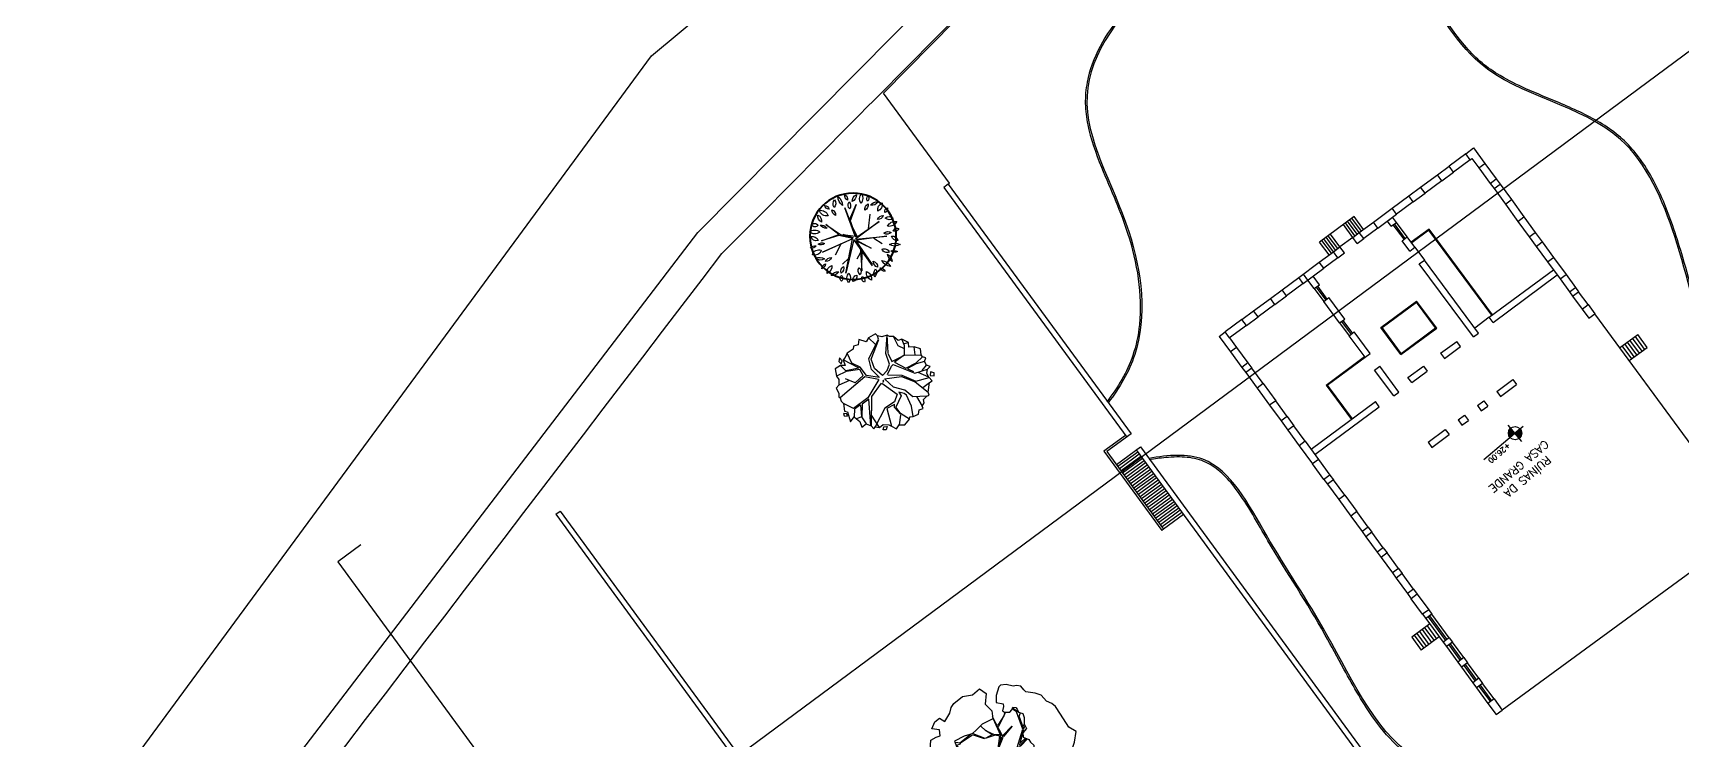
# Model space of a CAD drawing. Header units: millimetres. Extents: x 55520 to 96084, y -58491 to -49645.
# Drawn here: x 59477.7 to 59632.2, y -58201.9 to -58135.6 of the extents above; entities that cross this region are included whole.
import ezdxf
from ezdxf.enums import TextEntityAlignment as Align

# ---------------------------------------------------------------- set-up
doc = ezdxf.new("R2010")
doc.units = ezdxf.units.MM
for name, color, linetype in [('Alvenaria Corte', 30, 'Continuous'), ('Alvenaria Vista', 40, 'Continuous'), ('ARQ-COTAS', 1, 'Continuous'), ('ARQ-SÍMBOLOS', 2, 'Continuous'), ('ARQ-TEXTO2', 2, 'Continuous'), ('ARQ-TEXTO3', 3, 'Continuous'), ('Cinza', 9, 'Continuous'), ('Edificações', 6, 'Continuous'), ('Limite Terreno', 20, 'Continuous'), ('Limites', 250, 'Continuous'), ('Linha Fina', 100, 'Continuous'), ('Árvores Existentes', 114, 'Continuous')]:
    doc.layers.add(name, color=color, linetype=linetype)
doc.layers.add('Intervenções', color=1, linetype='Continuous', true_color=0xff0000)
doc.styles.add('ATTR', font='romans.shx', dxfattribs={"width": 0.8, "height": 0.470416})
doc.styles.add('ROMANS', font='romans.shx')

# ---------------------------------------------------------------- blocks, each defined once
blk = doc.blocks.new('ARBOL')
at = {"color": 0, "linetype": 'ByBlock'}
for p, q in [((-1.375, 4.169), (-1.336, 4.042)), ((-1.336, 4.131), (-1.358, 4.18)), ((-1.336, 4.042), (-1.347, 3.661)), ((-1.302, 3.638), (-1.336, 4.131)), ((-1.034, 4.388), (-1.216, 4.399)), ((-0.978, 4.411), (-1.203, 4.42)), ((-0.543, 3.996), (-1.034, 4.388)), ((-0.889, 4.31), (-0.907, 4.428)), ((-0.509, 4.007), (-0.889, 4.31)), ((-0.587, 4.074), (-0.58, 4.163)), ((-0.33, 3.169), (-0.543, 3.996)), ((-0.52, 4.03), (-0.529, 4.132)), ((-0.353, 3.494), (-0.509, 4.007)), ((-1.203, 3.549), (-1.65, 3.817)), ((-1.079, 3.416), (-1.604, 3.774)), ((-1.113, 3.416), (-1.269, 3.327)), ((-0.978, 3.405), (-1.203, 3.549)), ((-1.022, 3.292), (-1.079, 3.416)), ((-1.013, 3.448), (-0.912, 3.884)), ((-0.912, 3.047), (-0.978, 3.405)), ((-0.967, 3.437), (-0.9, 3.895)), ((-0.364, 3.572), (-0.3, 3.784)), ((-0.298, 3.448), (-0.353, 3.494)), ((-0.286, 3.136), (-0.341, 3.437)), ((-0.33, 3.505), (-0.263, 3.774)), ((-0.298, 3.471), (-0.236, 3.794)), ((-0.263, 3.136), (-0.298, 3.448)), ((-1.961, 2.935), (-2.139, 2.455)), ((-1.905, 2.924), (-2.117, 2.466)), ((-1.48, 3.047), (-1.906, 2.969)), ((-1.893, 2.935), (-1.502, 3.024)), ((-1.593, 3.281), (-1.837, 3.338)), ((-1.357, 3.282), (-1.614, 3.282)), ((-1.269, 3.327), (-1.593, 3.281)), ((-1.246, 3.327), (-1.48, 3.047)), ((-1.313, 3.315), (-1.48, 3.047)), ((-1.102, 3.37), (-1.246, 3.327)), ((-1.102, 3.37), (-0.967, 3.058)), ((-0.933, 3.013), (-1.013, 3.393)), ((-0.721, 2.678), (-0.944, 2.991)), ((-0.744, 2.756), (-0.933, 3.013)), ((-0.733, 2.802), (-0.912, 3.047)), ((-0.567, 2.667), (-0.33, 3.169)), ((-0.567, 2.667), (-0.286, 3.136)), ((-0.442, 2.802), (-0.263, 3.102)), ((-0.441, 2.701), (-0.218, 2.846)), ((-0.262, 2.79), (-0.106, 2.846)), ((-0.106, 2.846), (0.24, 2.846)), ((0.05, 2.79), (0.285, 2.835)), ((0.207, 2.846), (0.553, 2.98)), ((0.24, 2.846), (0.464, 2.801)), ((0.33, 2.846), (0.565, 2.98)), ((0.553, 2.98), (0.619, 3.091)), ((0.587, 2.98), (0.695, 3.036)), ((0.848, 2.833), (1.011, 2.846)), ((-2.117, 2.466), (-2.284, 2.39)), ((-2.106, 2.444), (-2.191, 2.315)), ((-1.581, 2.242), (-2.191, 2.315)), ((-1.357, 2.265), (-1.77, 2.22)), ((-1.112, 2.578), (-1.413, 2.265)), ((-1.101, 2.567), (-1.357, 2.265)), ((-1.313, 2.265), (-1.044, 2.578)), ((-0.765, 2.712), (-1.112, 2.578)), ((-0.732, 2.667), (-1.101, 2.567)), ((-0.933, 2.41), (-0.989, 2.119)), ((-0.921, 2.354), (-0.966, 2.097)), ((-0.567, 2.667), (-0.921, 2.354)), ((-0.91, 2.399), (-0.687, 2.701)), ((-0.631, 2.678), (-0.91, 2.399)), ((-0.554, 2.666), (-0.744, 2.756)), ((-0.554, 2.666), (-0.733, 2.802)), ((-0.631, 2.589), (-0.709, 2.142)), ((-0.567, 2.667), (-0.698, 2.119)), ((-0.553, 2.477), (-0.653, 2.13)), ((-0.567, 2.667), (-0.497, 2.476)), ((-0.486, 2.733), (-0.509, 2.666)), ((-0.509, 2.666), (-0.465, 2.488)), ((-0.497, 2.476), (0.105, 2.096)), ((-0.465, 2.488), (-0.442, 2.666)), ((-0.442, 2.666), (-0.442, 2.802)), ((-0.43, 2.656), (-0.262, 2.79)), ((-0.419, 2.632), (0.229, 2.13)), ((-0.419, 2.577), (0.083, 2.197)), ((-0.408, 2.465), (-0.419, 2.577)), ((0.071, 2.153), (-0.408, 2.465)), ((-0.385, 2.611), (-0.129, 2.824)), ((0.083, 2.197), (-0.353, 2.476)), ((-0.129, 2.824), (-0.017, 2.824)), ((-0.017, 2.824), (0.262, 2.622)), ((0.464, 2.801), (0.72, 2.822)), ((-1.77, 2.22), (-1.968, 2.002)), ((-1.681, 1.796), (-1.893, 1.628)), ((-1.871, 1.616), (-1.681, 1.751)), ((-1.514, 2.251), (-1.864, 1.941)), ((-1.825, 2.171), (-1.406, 2.041)), ((-1.681, 1.751), (-1.762, 1.589)), ((-1.636, 1.784), (-1.725, 1.6)), ((-1.346, 1.93), (-1.681, 1.796)), ((-1.324, 1.907), (-1.636, 1.784)), ((-1.335, 2.253), (-1.56, 1.588)), ((-1.167, 1.952), (-1.346, 1.93)), ((-1.19, 1.885), (-1.324, 1.907)), ((-1.19, 1.952), (-1.156, 1.616)), ((-0.989, 2.119), (-1.167, 1.963)), ((-1.044, 2.053), (-1.167, 1.952)), ((-1.156, 1.592), (-1.145, 1.941)), ((-0.966, 2.097), (-1.044, 2.053)), ((-0.698, 2.119), (-0.631, 1.84)), ((-0.653, 1.829), (-0.676, 1.661)), ((-0.62, 1.796), (-0.664, 1.673)), ((-0.653, 2.13), (-0.609, 1.862)), ((-0.631, 1.84), (-0.497, 1.762)), ((-0.609, 1.862), (-0.452, 1.784)), ((-0.497, 1.762), (-0.257, 1.692)), ((-0.452, 1.784), (-0.214, 1.71)), ((0.229, 2.13), (0.071, 2.153)), ((0.105, 2.096), (0.318, 2.084)), ((0.261, 2.13), (0.374, 2.13)), ((0.318, 2.084), (0.443, 1.93)), ((0.374, 2.13), (0.51, 2.162)), ((0.429, 2.063), (0.469, 1.983)), ((0.44, 2.063), (0.504, 2.095)), ((-1.795, 1.523), (-1.793, 1.527)), ((-0.676, 1.661), (-0.671, 1.632)), ((-0.664, 1.673), (-0.653, 1.631))]:
    blk.add_line(p, q, dxfattribs=at)
for p, q in [((-0.272, 3.281), (-0.266, 3.278)), ((-0.266, 3.278), (-0.257, 3.276))]:
    blk.add_line(p, q)
at = {"color": 0, "linetype": 'ByBlock', "flags": 128}
for points in [[(-2.006, 4.806), (-1.93, 4.502), (-1.803, 4.292), (-1.567, 4.384), (-1.517, 4.308), (-1.466, 4.165), (-1.382, 4.165), (-1.23, 4.258), (-1.205, 4.359), (-1.23, 4.452), (-1.129, 4.502), (-1.061, 4.477), (-0.969, 4.41), (-0.825, 4.452), (-0.715, 4.359), (-0.597, 4.174), (-0.446, 4.081), (-0.471, 3.887), (-0.386, 3.769), (-0.184, 3.803), (-0.091, 3.752), (0.069, 3.719), (0.179, 3.542), (0.246, 3.356), (0.474, 3.255), (0.668, 3.036), (1.064, 3.028), (1.233, 3.188), (1.115, 3.382), (1.427, 3.592), (1.469, 3.853), (1.301, 4.14), (1.199, 4.536), (1.056, 4.881), (0.769, 4.881), (0.288, 5.109), (0.01, 5.244), (-0.15, 5.261), (-0.344, 5.235), (-0.614, 5.311), (-0.833, 5.269), (-1.12, 5.143), (-1.222, 5.16), (-1.373, 5.21), (-1.508, 5.151), (-1.593, 5.075), (-1.829, 4.999), (-1.981, 4.881), (-2.006, 4.806)], [(-2.06, 1.565), (-2.097, 1.177), (-2.157, 1.08), (-2.327, 1.092), (-2.521, 1.226), (-2.715, 1.359), (-2.8, 1.371), (-2.922, 1.553), (-2.837, 1.686), (-2.958, 1.868), (-3.043, 2.025), (-2.934, 2.207), (-2.837, 2.316), (-2.97, 2.486), (-3.213, 2.377), (-3.249, 2.631), (-3.176, 2.825), (-2.958, 2.825), (-2.958, 3.153), (-3.031, 3.346), (-3.019, 3.504), (-2.897, 3.868), (-2.631, 4.098), (-2.533, 4.401), (-2.255, 4.377), (-2.085, 4.049), (-1.781, 3.977), (-1.599, 3.759), (-1.818, 3.407), (-1.89, 3.141), (-1.939, 2.947), (-2.133, 2.741), (-2.327, 2.425), (-2.133, 2.268), (-1.987, 2.013), (-1.721, 1.856), (-2.06, 1.565)], [(-1.677, 1.613), (-1.791, 1.581), (-1.802, 1.415), (-1.823, 1.29), (-1.937, 1.134), (-2.052, 1.02), (-2.239, 0.957), (-2.166, 0.749), (-2.052, 0.676), (-1.989, 0.385), (-1.896, 0.291), (-1.698, 0.312), (-1.458, 0.343), (-1.427, 0.25), (-1.302, 0.312), (-1.177, 0.25), (-1.156, 0.114), (-1.114, -0.01), (-0.927, -0.073), (-0.708, -0.021), (-0.5, 0.042), (-0.417, 0.187), (-0.323, 0.333), (-0.208, 0.51), (-0.063, 0.406), (-0.01, 0.177), (0, 0), (0.208, 0.198), (0.354, 0.406), (0.531, 0.135), (0.635, 0.021), (0.885, 0.187), (0.885, 0.447), (1.052, 0.531), (1.135, 0.572), (1.26, 0.635), (1.312, 0.676), (1.364, 0.791), (1.333, 0.905), (1.333, 1.009), (1.406, 1.134), (1.5, 1.196), (1.583, 1.238), (1.687, 1.332), (1.729, 1.415), (1.74, 1.477), (1.781, 1.613), (1.812, 1.675), (1.875, 1.737), (1.948, 1.831), (2.01, 1.945), (2.166, 2.029), (2.187, 2.195), (2.177, 2.289), (2.208, 2.518), (2.198, 2.622), (2.187, 2.83), (2.135, 2.996), (2.041, 3.298), (1.958, 3.277), (1.833, 3.236), (1.677, 3.308), (1.594, 3.308), (1.416, 3.215), (1.364, 2.955), (1.25, 2.882), (0.989, 2.809), (0.802, 2.84), (0.708, 2.819), (0.708, 2.601), (0.614, 2.403), (0.51, 2.31), (0.51, 2.164), (0.5, 2.05), (0.417, 1.873), (0.281, 1.685), (0.156, 1.675), (-0.063, 1.727), (-0.198, 1.717), (-0.427, 1.623), (-0.719, 1.633), (-1.021, 1.633), (-1.26, 1.561), (-1.416, 1.519), (-1.656, 1.633), (-1.677, 1.613)]]:
    blk.add_lwpolyline(points, dxfattribs=at)
blk = doc.blocks.new('árvore_media')
for p, q in [((55224.72, -51941.34), (55224.45, -51940.06)), ((55224.74, -51939.89), (55225.62, -51940.54)), ((55225.38, -51940.37), (55225.54, -51939.52)), ((55225.62, -51940.54), (55225.76, -51941.34)), ((55226.15, -51940.06), (55225.91, -51940.97)), ((55226.59, -51939.35), (55226.15, -51940.06)), ((55226.95, -51939.38), (55227.19, -51940.18)), ((55227.17, -51940.8), (55227.19, -51940.12)), ((55227.23, -51940.09), (55227.26, -51940.83)), ((55227.28, -51940.08), (55227.84, -51939.55)), ((55227.76, -51941.17), (55228.36, -51939.86)), ((55229.15, -51940.4), (55229.02, -51941.53)), ((55223.73, -51941.65), (55223.2, -51941.76)), ((55224.3, -51941.87), (55223.35, -51941.45)), ((55224.65, -51941.34), (55223.66, -51940.88)), ((55223.66, -51940.91), (55224.06, -51941.73)), ((55224.56, -51940.6), (55223.9, -51940.57)), ((55225.18, -51942.38), (55224.65, -51941.34)), ((55225.27, -51942.33), (55224.72, -51941.34)), ((55225.76, -51941.34), (55226.29, -51942.1)), ((55225.91, -51940.97), (55225.96, -51941.19)), ((55225.96, -51941.19), (55226.22, -51941.53)), ((55226.22, -51941.53), (55226.26, -51941.19)), ((55226.26, -51941.19), (55227.15, -51940.8)), ((55226.42, -51941.48), (55226.95, -51941.17)), ((55226.79, -51942.92), (55226.42, -51941.48)), ((55226.95, -51941.17), (55227.87, -51941.28)), ((55227.26, -51940.83), (55227.08, -51941.02)), ((55227.1, -51941.02), (55227.76, -51941.17)), ((55227.87, -51941.28), (55229.38, -51940.66)), ((55228.07, -51942.64), (55229.57, -51940.91)), ((55229.57, -51940.94), (55228.36, -51942.61)), ((55229.68, -51941.93), (55229.77, -51941.28)), ((55224.01, -51943.46), (55223, -51942.64)), ((55223.7, -51942.41), (55223.02, -51942.44)), ((55223.37, -51942.95), (55223.02, -51943.46)), ((55223.13, -51942.07), (55223.75, -51942.35)), ((55224.61, -51942.61), (55223.7, -51942.41)), ((55223.75, -51942.35), (55224.5, -51942.5)), ((55225.16, -51943.46), (55224.3, -51941.87)), ((55224.48, -51942.41), (55224.3, -51942.04)), ((55224.5, -51942.5), (55224.48, -51942.41)), ((55224.96, -51943.54), (55224.61, -51942.61)), ((55226, -51943.12), (55225.18, -51942.38)), ((55226.4, -51943.03), (55225.27, -51942.33)), ((55226.29, -51942.1), (55226.4, -51943)), ((55226.79, -51943.29), (55228.34, -51942.75)), ((55226.82, -51942.95), (55228.07, -51942.64)), ((55228.34, -51942.75), (55229.75, -51942.83)), ((55228.36, -51942.61), (55229, -51942.66)), ((55229, -51942.66), (55229.66, -51941.93)), ((55229.66, -51941.93), (55229.15, -51942.66)), ((55229.15, -51942.69), (55229.73, -51942.75)), ((55229.68, -51941.93), (55230.08, -51942.07)), ((55229.73, -51942.75), (55230.13, -51942.3)), ((55229.75, -51942.83), (55230.1, -51943.63)), ((55223.46, -51944.19), (55223.15, -51944.02)), ((55223.53, -51944.02), (55223.37, -51944.53)), ((55224.01, -51943.46), (55223.53, -51944.02)), ((55223.7, -51943.85), (55223.93, -51944.33)), ((55223.93, -51944.33), (55223.73, -51945.13)), ((55225.09, -51943.71), (55224.01, -51943.46)), ((55224.04, -51943.46), (55224.96, -51943.54)), ((55224.92, -51944.42), (55225.09, -51943.71)), ((55225.36, -51943.68), (55225.05, -51944.5)), ((55225.34, -51943.46), (55225.16, -51943.46)), ((55226, -51943.15), (55225.34, -51943.46)), ((55225.82, -51943.4), (55225.36, -51943.68)), ((55226.35, -51943.34), (55225.82, -51943.4)), ((55226.48, -51944.16), (55226.22, -51944.9)), ((55226.71, -51944.25), (55226.33, -51945.04)), ((55226.35, -51943.34), (55226.48, -51944.16)), ((55226.64, -51943.37), (55227.32, -51944.16)), ((55226.64, -51943.4), (55226.71, -51944.25)), ((55226.79, -51943.32), (55227.48, -51944.14)), ((55227.32, -51944.16), (55227.26, -51944.96)), ((55227.5, -51944.31), (55227.41, -51944.84)), ((55227.48, -51944.14), (55229.99, -51944.14)), ((55227.5, -51944.31), (55228.36, -51944.28)), ((55228.36, -51944.28), (55228.74, -51945.01)), ((55224.06, -51945.55), (55224.9, -51944.42)), ((55225.05, -51944.5), (55224.06, -51945.52)), ((55226.22, -51944.9), (55224.76, -51945.69)), ((55226.33, -51945.04), (55224.76, -51945.72)), ((55225.23, -51945.55), (55225.29, -51946.29)), ((55227.26, -51944.96), (55227.57, -51945.64)), ((55227.57, -51945.64), (55227.35, -51946.46)), ((55227.37, -51944.96), (55227.92, -51946.26)), ((55227.39, -51944.98), (55228.32, -51945.47)), ((55227.41, -51944.84), (55228.32, -51945.41)), ((55228.32, -51945.41), (55229.13, -51945.61)), ((55228.32, -51945.47), (55228.36, -51946.06)), ((55228.58, -51944.7), (55229.44, -51944.96)), ((55224.76, -51945.72), (55224.65, -51945.97))]:
    blk.add_line(p, q)
for points in [[(55223.9, -51940.57), (55223.66, -51940.53), (55223.66, -51940.91), (55223.61, -51941.23), (55223.35, -51941.45), (55223.06, -51941.48), (55223.2, -51941.76), (55223.13, -51942.07), (55222.89, -51942.22), (55223.02, -51942.44), (55223, -51942.64), (55222.75, -51943.04), (55223.02, -51943.46), (55223.36, -51943.71), (55223.15, -51944.02), (55223.25, -51944.27), (55223.37, -51944.53), (55223.66, -51944.66), (55223.73, -51945.13), (55223.97, -51945.33), (55224.06, -51945.52), (55224.46, -51945.69), (55224.65, -51945.97), (55224.68, -51946.18), (55225.29, -51946.29), (55225.65, -51946.18), (55225.95, -51946.68), (55226.26, -51946.4), (55226.61, -51946.57), (55226.78, -51946.4), (55227.35, -51946.46), (55227.69, -51946.29), (55227.92, -51946.26), (55228.08, -51945.83), (55228.36, -51946.06), (55228.85, -51946.11), (55229.13, -51945.61), (55229.18, -51945.3), (55229.44, -51944.96), (55229.76, -51944.91), (55229.84, -51944.49), (55230.03, -51944.27), (55229.99, -51944.14), (55230.12, -51943.88), (55230.1, -51943.63), (55230.42, -51943.14), (55230.26, -51942.93), (55230.61, -51942.19), (55230.13, -51942.3), (55230.08, -51942.07), (55230.03, -51941.73), (55230.17, -51941.3), (55229.77, -51941.28), (55229.57, -51940.91), (55229.54, -51940.6), (55229.38, -51940.66), (55229.15, -51940.4), (55228.77, -51940.38), (55228.46, -51940.07), (55228.36, -51939.86), (55228.21, -51939.46), (55227.84, -51939.55), (55227.5, -51939.29), (55226.95, -51939.38), (55226.81, -51939.5), (55226.59, -51939.35), (55226.15, -51939.22), (55225.9, -51939.46), (55225.59, -51939.32), (55225.54, -51939.52), (55225.24, -51939.61), (55225.12, -51939.85), (55224.74, -51939.89), (55224.55, -51939.82), (55224.45, -51940.06)], [(55228.65, -51940.06), (55228.87, -51939.92), (55229.05, -51940.06), (55228.85, -51940.2)], [(55223.28, -51940.74), (55223.14, -51940.91), (55223.3, -51941.16), (55223.5, -51940.95)], [(55226.66, -51942.92), (55226.55, -51942.95), (55226.53, -51943.03), (55226.62, -51943)], [(55230.5, -51942.68), (55230.42, -51942.86), (55230.59, -51943.04), (55230.67, -51942.86)], [(55228.24, -51946.12), (55228.02, -51946.26), (55228.04, -51946.55), (55228.26, -51946.38)]]:
    blk.add_lwpolyline(points, close=True)
at = {"style": 'ATTR', "width": 0.8, "flags": 9}
blk.add_attdef('ESTCODE', (55226.66, -51942.92), '', height=0.0000158, dxfattribs=at)
blk = doc.blocks.new('tree 17')
at = {"color": 0, "linetype": 'ByBlock'}
for p, q in [((-0.215, 1.813), (-0.082, 0.152)), ((-0.033, 0.269), (-0.182, 1.747)), ((-0.182, 1.747), (-0.149, 0.772)), ((-0.082, 0.152), (-1.511, 1.221)), ((-1.511, 1.221), (-0.099, 0.075)), ((-0.149, 0.772), (-0.808, 1.664)), ((-0.808, 1.664), (-0.082, 0.822)), ((-0.082, 0.822), (-0.619, 1.038)), ((0.327, 1.071), (-0.033, 0.269)), ((0.001, 0.186), (1.346, 1.116)), ((1.346, 1.116), (0.017, 0.269)), ((0.017, 0.269), (0.327, 1.071)), ((0.765, 0.778), (0.909, 1.26)), ((-0.099, 0.075), (-1.738, -0.385)), ((-1.738, -0.385), (-0.082, 0.075)), ((-0.89, 0.728), (-1.344, 0.756)), ((-0.719, -0.113), (-1.344, 0.152)), ((-0.082, 0.075), (-0.542, -0.512)), ((-0.431, -0.496), (-0.049, 0.058)), ((-0.049, 0.058), (-0.326, -0.401)), ((-0.326, -0.401), (0.084, 0.058)), ((1.54, 0.285), (0.001, 0.186)), ((0.084, 0.058), (0.626, -1.404)), ((0.626, -1.404), (0.1, 0.136)), ((0.1, 0.136), (0.444, -0.795)), ((0.15, 0.152), (1.54, 0.285)), ((0.361, -0.684), (0.15, 0.152)), ((0.865, 0.224), (1.418, -0.302)), ((-0.542, -0.512), (-1.411, -0.878)), ((-1.411, -0.878), (-0.509, -0.545)), ((-0.686, -1.37), (-0.431, -0.496)), ((-0.509, -0.545), (-0.686, -1.37)), ((1.18, -1.16), (0.361, -0.684)), ((0.444, -0.795), (1.18, -1.16))]:
    blk.add_line(p, q, dxfattribs=at)
for points in [[(-1.147, 1.666, 0.420523), (-1.518, 1.793)], [(-1.518, 1.793, 0.420523), (-1.147, 1.666)], [(-1.072, 2.208, 0.45154), (-0.987, 1.9)], [(-0.987, 1.9, 0.45154), (-1.072, 2.208)], [(-1.009, 1.762, 0.408258), (-0.807, 1.454)], [(-0.807, 1.454, 0.408258), (-1.009, 1.762)], [(-0.733, 2.356, 0.375302), (-0.637, 1.847)], [(-0.637, 1.847, 0.375302), (-0.733, 2.356)], [(-0.191, 2.048, 0.30277), (-0.499, 2.346)], [(-0.499, 2.346, 0.30277), (-0.191, 2.048)], [(-0.053, 2.048, 0.340953), (-0.032, 1.666)], [(-0.032, 1.666, 0.340953), (-0.053, 2.048)], [(0.106, 2.463, 0.350689), (0.021, 2.165)], [(0.021, 2.165, 0.350689), (0.106, 2.463)], [(0.478, 2.441, 0.27027), (0.329, 1.921)], [(0.329, 1.921, 0.27027), (0.478, 2.441)], [(0.711, 2.314, 0.218613), (0.775, 1.868)], [(0.913, 1.836, 0.440076), (0.722, 1.485)], [(0.775, 1.868, 0.218613), (0.711, 2.314)], [(0.722, 1.485, 0.440076), (0.913, 1.836)], [(1.253, 2.091, 0.288468), (1.019, 1.847)], [(1.019, 1.847, 0.288468), (1.253, 2.091)], [(1.592, 1.9, 0.268637), (1.168, 1.539)], [(1.168, 1.539, 0.268637), (1.592, 1.9)], [(-1.752, 0.923, 0.295875), (-2.177, 0.827)], [(-2.177, 0.827, 0.295875), (-1.752, 0.923)], [(-1.954, 1.39, 0.525994), (-1.773, 1.167)], [(-1.773, 1.167, 0.525994), (-1.954, 1.39)], [(-1.391, 1.326, 0.363335), (-1.731, 1.687)], [(-1.731, 1.687, 0.363335), (-1.391, 1.326)], [(-1.38, 0.88, 0.343163), (-1.699, 1.061)], [(-1.699, 1.061, 0.343163), (-1.38, 0.88)], [(1.645, 1.124, 0.341117), (1.327, 0.912)], [(1.327, 0.912, 0.341117), (1.645, 1.124)], [(1.645, 1.666, 0.386862), (1.539, 1.273)], [(1.539, 1.273, 0.386862), (1.645, 1.666)], [(2.229, 0.869, 0.343561), (1.709, 0.753)], [(1.709, 0.753, 0.343561), (2.229, 0.869)], [(2.07, 1.22, 0.443589), (1.773, 1.124)], [(1.773, 1.124, 0.443589), (2.07, 1.22)], [(-2.017, 0.169, 0.288328), (-2.325, 0.243)], [(-2.325, 0.243, 0.288328), (-2.017, 0.169)], [(-1.816, 0.445, 0.362144), (-2.272, 0.604)], [(-2.272, 0.604, 0.362144), (-1.816, 0.445)], [(-1.561, 0.115, 0.309468), (-1.932, 0.084)], [(-1.932, 0.084, 0.309468), (-1.561, 0.115)], [(1.9, 0.179, 0.326555), (1.539, 0.147)], [(1.539, 0.147, 0.326555), (1.9, 0.179)], [(2.198, 0.625, 0.38021), (1.89, 0.349)], [(1.89, 0.349, 0.38021), (2.198, 0.625)], [(2.325, 0.02, 0.383832), (2.06, 0.115)], [(2.06, 0.115, 0.383832), (2.325, 0.02)], [(-1.89, -0.054, 0.289447), (-2.23, -0.373)], [(-2.23, -0.373, 0.289447), (-1.89, -0.054)], [(-1.731, -0.511, 0.447347), (-2.23, -0.628)], [(-2.23, -0.628, 0.447347), (-1.731, -0.511)], [(-1.784, -0.862, 0.306984), (-2.081, -0.947)], [(-1.37, -0.67, 0.315606), (-1.656, -0.851)], [(-1.656, -0.851, 0.315606), (-1.37, -0.67)], [(1.677, -0.787, 0.340003), (1.338, -0.639)], [(1.338, -0.639, 0.340003), (1.677, -0.787)], [(2.134, -0.532, 0.317134), (1.741, -0.649)], [(1.741, -0.649, 0.317134), (2.134, -0.532)], [(2.272, -0.352, 0.351781), (1.826, -0.171)], [(1.826, -0.171, 0.351781), (2.272, -0.352)], [(-2.081, -0.947, 0.306984), (-1.784, -0.862)], [(-1.529, -1, 0.414115), (-1.688, -1.403)], [(-1.688, -1.403, 0.414115), (-1.529, -1)], [(-1.179, -1.276, 0.365918), (-1.582, -1.637)], [(-1.582, -1.637, 0.365918), (-1.179, -1.276)], [(-1.03, -1.605, 0.559657), (-1.264, -1.839)], [(-1.264, -1.839, 0.559657), (-1.03, -1.605)], [(-0.765, -1.191, 0.285981), (-0.934, -1.552)], [(-0.934, -1.552, 0.285981), (-0.765, -1.191)], [(-0.786, -1.616, 0.321275), (-0.68, -2.019)], [(-0.68, -2.019, 0.321275), (-0.786, -1.616)], [(-0.308, -1.648, 0.362047), (-0.478, -2.168)], [(-0.478, -2.168, 0.362047), (-0.308, -1.648)], [(0.01, -1.414, 0.328832), (0.042, -1.764)], [(0.042, -1.764, 0.328832), (0.01, -1.414)], [(0.616, -1.584, 0.235997), (0.722, -2.094)], [(0.722, -2.094, 0.235997), (0.616, -1.584)], [(0.786, -1.201, 0.368927), (0.987, -1.499)], [(0.987, -1.499, 0.368927), (0.786, -1.201)], [(0.987, -1.626, 0.337084), (1.062, -1.924)], [(1.062, -1.924, 0.337084), (0.987, -1.626)], [(1.529, -1.541, 0.303563), (1.125, -1.414)], [(1.125, -1.414, 0.303563), (1.529, -1.541)], [(1.762, -1.425, 0.316942), (1.412, -1.032)], [(1.412, -1.032, 0.316942), (1.762, -1.425)], [(1.752, -0.904, 0.40592), (1.943, -1.106)], [(1.943, -1.106, 0.40592), (1.752, -0.904)], [(-0.043, -1.881, 0.345907), (-0.106, -2.179)], [(-0.106, -2.179, 0.345907), (-0.043, -1.881)], [(0.212, -1.775, 0.339938), (0.488, -2.072)], [(0.488, -2.072, 0.339938), (0.212, -1.775)]]:
    blk.add_lwpolyline(points, format="xyb")
at = {"lineweight": 40}
blk.add_circle((0, 0), 2.242, dxfattribs=at)
blk = doc.blocks.new('Nível_Planta')
at = {"layer": 'ARQ-SÍMBOLOS', "ltscale": 0.1}
h = blk.add_hatch(color=1, dxfattribs=at)
h.dxf.hatch_style = 1
h.paths.add_polyline_path([(-0.25, 0), (0, 0), (0, 0.25, 0.414214)])
h.paths.add_polyline_path([(0.25, 0), (0, 0), (0, -0.25, 0.414214)])
at = {"layer": 'ARQ-SÍMBOLOS', "color": 1}
for p, q in [((1.535, 0), (-0.4, 0)), ((0, 0.4), (0, -0.4))]:
    blk.add_line(p, q, dxfattribs=at)
at = {"layer": 'ARQ-SÍMBOLOS', "color": 1, "ltscale": 0.1}
blk.add_line((-0.25, 0), (0.25, 0), dxfattribs=at)
at = {"layer": 'ARQ-SÍMBOLOS', "color": 1}
blk.add_circle((0, 0), 0.25, dxfattribs=at)
at = {"layer": 'ARQ-TEXTO2', "style": 'ROMANS'}
blk.add_attdef('NIVEL-ACABADO', text='', height=0.2, dxfattribs=at).set_placement((0.432, 0.034), align=Align.BOTTOM_LEFT)

msp = doc.modelspace()

# ---------------------------------------------------------------- linework, layer by layer
at = {"layer": 'Alvenaria Corte'}
for p, q in [((59611.922, -58146.945), (59612.646, -58146.409)), ((59612.339, -58147.508), (59611.922, -58146.945)), ((59612.339, -58147.508), (59612.497, -58147.391)), ((59612.497, -58147.391), (59613.146, -58148.279)), ((59612.646, -58146.409), (59613.708, -58147.863)), ((59613.059, -58146.974), (59613.062, -58146.972)), ((59609.254, -58148.921), (59610.355, -58148.106)), ((59609.671, -58149.484), (59609.254, -58148.921)), ((59609.671, -58149.484), (59610.772, -58148.668)), ((59610.772, -58148.668), (59610.355, -58148.106)), ((59613.146, -58148.279), (59613.708, -58147.863)), ((59606.586, -58150.897), (59607.687, -58150.082)), ((59608.104, -58150.644), (59607.687, -58150.082)), ((59614.208, -58149.732), (59614.77, -58149.316)), ((59614.208, -58149.732), (59614.562, -58150.216)), ((59614.562, -58150.216), (59615.124, -58149.8)), ((59614.77, -58149.316), (59615.124, -58149.8)), ((59603.259, -58153.361), (59605.019, -58152.058)), ((59605.436, -58152.62), (59605.019, -58152.058)), ((59607.003, -58151.46), (59606.586, -58150.897)), ((59607.003, -58151.46), (59608.104, -58150.644)), ((59615.625, -58151.669), (59616.187, -58151.253)), ((59615.625, -58151.669), (59616.805, -58153.284)), ((59616.187, -58151.253), (59617.367, -58152.868)), ((59603.676, -58153.924), (59603.259, -58153.361)), ((59603.676, -58153.924), (59605.436, -58152.62)), ((59604.939, -58153.735), (59604.582, -58153.253)), ((59604.939, -58153.735), (59605.421, -58153.378)), ((59605.421, -58153.378), (59605.064, -58152.896)), ((59606.131, -58154.967), (59605.119, -58153.601)), ((59606.252, -58154.878), (59605.24, -58153.512)), ((59616.805, -58153.284), (59617.367, -58152.868)), ((59601.332, -58154.788), (59601.934, -58154.343)), ((59601.746, -58155.353), (59601.332, -58154.788)), ((59601.746, -58155.353), (59602.35, -58154.906)), ((59602.35, -58154.906), (59601.934, -58154.343)), ((59605.95, -58155.101), (59606.433, -58154.744)), ((59606.665, -58156.066), (59605.95, -58155.101)), ((59607.147, -58155.709), (59606.433, -58154.744)), ((59617.867, -58154.737), (59618.43, -58154.321)), ((59617.867, -58154.737), (59618.517, -58155.625)), ((59618.43, -58154.321), (59619.079, -58155.209)), ((59618.517, -58155.625), (59619.079, -58155.209)), ((59599.521, -58156.13), (59600.127, -58155.681)), ((59599.938, -58156.692), (59599.521, -58156.13)), ((59599.938, -58156.692), (59600.541, -58156.246)), ((59600.541, -58156.246), (59600.127, -58155.681)), ((59606.665, -58156.066), (59607.147, -58155.709)), ((59619.579, -58157.078), (59620.141, -58156.662)), ((59620.141, -58156.662), (59621.31, -58158.26)), ((59596.276, -58158.533), (59598.195, -58157.112)), ((59596.693, -58159.096), (59598.612, -58157.674)), ((59598.612, -58157.674), (59598.195, -58157.112)), ((59607.557, -58157.271), (59608.04, -58156.914)), ((59612.628, -58164.117), (59607.557, -58157.271)), ((59613.11, -58163.76), (59608.04, -58156.914)), ((59614.119, -58162.266), (59620.13, -58157.813)), ((59614.476, -58162.748), (59620.485, -58158.297)), ((59619.579, -58157.078), (59620.748, -58158.677)), ((59620.748, -58158.677), (59621.31, -58158.26)), ((59593.608, -58160.509), (59594.709, -58159.694)), ((59595.126, -58160.256), (59594.709, -58159.694)), ((59596.693, -58159.096), (59596.276, -58158.533)), ((59597.715, -58159.583), (59597.12, -58158.779)), ((59598.197, -58159.226), (59597.602, -58158.422)), ((59597.715, -58159.583), (59598.197, -58159.226)), ((59597.896, -58159.449), (59598.789, -58160.655)), ((59598.016, -58159.36), (59598.909, -58160.565)), ((59621.633, -58159.888), (59622.195, -58159.471)), ((59621.633, -58159.888), (59621.928, -58160.291)), ((59621.928, -58160.291), (59622.49, -58159.875)), ((59622.195, -58159.471), (59622.49, -58159.875)), ((59594.025, -58161.072), (59593.608, -58160.509)), ((59594.025, -58161.072), (59595.126, -58160.256)), ((59598.608, -58160.788), (59599.09, -58160.431)), ((59600.096, -58162.797), (59598.608, -58160.788)), ((59600.578, -58162.44), (59599.09, -58160.431)), ((59622.813, -58161.502), (59623.376, -58161.086)), ((59623.376, -58161.086), (59623.998, -58161.936)), ((59590.94, -58162.485), (59592.041, -58161.67)), ((59591.357, -58163.048), (59590.94, -58162.485)), ((59591.357, -58163.048), (59592.458, -58162.232)), ((59592.458, -58162.232), (59592.041, -58161.67)), ((59600.096, -58162.797), (59600.578, -58162.44)), ((59600.276, -58162.664), (59601.169, -58163.869)), ((59600.397, -58162.574), (59601.29, -58163.78)), ((59614.476, -58162.748), (59614.119, -58162.266)), ((59622.813, -58161.502), (59623.433, -58162.35)), ((59623.433, -58162.35), (59623.998, -58161.936)), ((59588.814, -58164.06), (59589.373, -58163.646)), ((59588.814, -58164.06), (59589.877, -58165.512)), ((59589.79, -58164.208), (59589.373, -58163.646)), ((59589.79, -58164.208), (59590.442, -58165.099)), ((59600.988, -58164.003), (59601.471, -58163.646)), ((59602.476, -58166.012), (59600.988, -58164.003)), ((59602.958, -58165.655), (59601.471, -58163.646)), ((59609.552, -58165.648), (59611.065, -58164.527)), ((59611.422, -58165.009), (59611.065, -58164.527)), ((59612.628, -58164.117), (59613.11, -58163.76)), ((59590.442, -58165.099), (59589.877, -58165.512)), ((59602.476, -58166.012), (59602.958, -58165.655)), ((59609.552, -58165.648), (59609.909, -58166.13)), ((59609.909, -58166.13), (59611.422, -58165.009)), ((59591.506, -58166.551), (59590.941, -58166.964)), ((59590.941, -58166.964), (59591.296, -58167.448)), ((59591.86, -58167.035), (59591.296, -58167.448)), ((59591.506, -58166.551), (59591.86, -58167.035)), ((59603.369, -58167.217), (59603.851, -58166.86)), ((59605.166, -58169.643), (59603.369, -58167.217)), ((59605.648, -58169.286), (59603.851, -58166.86)), ((59606.496, -58167.911), (59607.945, -58166.838)), ((59606.853, -58168.393), (59608.302, -58167.32)), ((59607.945, -58166.838), (59608.302, -58167.32)), ((59592.924, -58168.487), (59592.359, -58168.901)), ((59592.359, -58168.901), (59593.541, -58170.514)), ((59592.924, -58168.487), (59594.106, -58170.101)), ((59606.853, -58168.393), (59606.496, -58167.911)), ((59614.821, -58169.212), (59616.324, -58168.099)), ((59615.178, -58169.694), (59616.681, -58168.581)), ((59616.324, -58168.099), (59616.681, -58168.581)), ((59594.106, -58170.101), (59593.541, -58170.514)), ((59597.424, -58174.631), (59603.443, -58170.173)), ((59597.778, -58175.115), (59603.8, -58170.655)), ((59603.8, -58170.655), (59603.443, -58170.173)), ((59605.166, -58169.643), (59605.648, -58169.286)), ((59613.013, -58170.551), (59613.615, -58170.105)), ((59613.013, -58170.551), (59613.37, -58171.033)), ((59613.37, -58171.033), (59613.973, -58170.587)), ((59613.615, -58170.105), (59613.973, -58170.587)), ((59614.821, -58169.212), (59615.178, -58169.694)), ((59595.169, -58171.553), (59594.604, -58171.966)), ((59594.604, -58171.966), (59595.254, -58172.854)), ((59595.169, -58171.553), (59595.819, -58172.44)), ((59611.205, -58171.89), (59611.807, -58171.444)), ((59611.205, -58171.89), (59611.562, -58172.372)), ((59611.562, -58172.372), (59612.164, -58171.926)), ((59611.807, -58171.444), (59612.164, -58171.926)), ((59595.819, -58172.44), (59595.254, -58172.854)), ((59608.38, -58173.983), (59609.999, -58172.783)), ((59608.737, -58174.465), (59610.356, -58173.265)), ((59609.999, -58172.783), (59610.356, -58173.265)), ((59596.883, -58173.892), (59596.318, -58174.306)), ((59596.318, -58174.306), (59597.565, -58176.008)), ((59596.883, -58173.892), (59598.13, -58175.595)), ((59608.38, -58173.983), (59608.737, -58174.465)), ((59598.13, -58175.595), (59597.565, -58176.008)), ((59599.193, -58177.047), (59598.628, -58177.46)), ((59598.628, -58177.46), (59598.953, -58177.904)), ((59599.518, -58177.49), (59598.953, -58177.904)), ((59599.193, -58177.047), (59599.518, -58177.49)), ((59600.582, -58178.943), (59600.017, -58179.356)), ((59600.017, -58179.356), (59601.14, -58180.889)), ((59600.582, -58178.943), (59601.704, -58180.475)), ((59601.704, -58180.475), (59601.14, -58180.889)), ((59602.768, -58181.928), (59602.203, -58182.341)), ((59602.203, -58182.341), (59602.558, -58182.825)), ((59603.122, -58182.412), (59602.558, -58182.825)), ((59602.768, -58181.928), (59603.122, -58182.412)), ((59604.186, -58183.864), (59603.621, -58184.277)), ((59603.621, -58184.277), (59603.976, -58184.762)), ((59604.541, -58184.348), (59603.976, -58184.762)), ((59604.186, -58183.864), (59604.541, -58184.348)), ((59605.604, -58185.8), (59605.039, -58186.214)), ((59605.604, -58185.8), (59605.959, -58186.284)), ((59605.039, -58186.214), (59605.394, -58186.698)), ((59605.959, -58186.284), (59605.394, -58186.698)), ((59607.022, -58187.736), (59606.458, -58188.15)), ((59606.458, -58188.15), (59606.812, -58188.634)), ((59607.377, -58188.22), (59606.812, -58188.634)), ((59607.022, -58187.736), (59607.377, -58188.22)), ((59608.44, -58189.673), (59607.876, -58190.086)), ((59607.876, -58190.086), (59608.171, -58190.49)), ((59608.736, -58190.076), (59608.171, -58190.49)), ((59608.393, -58190.327), (59610.024, -58192.554)), ((59608.44, -58189.673), (59608.736, -58190.076)), ((59608.514, -58190.238), (59610.145, -58192.465)), ((59610.367, -58192.303), (59609.802, -58192.716)), ((59610.367, -58192.303), (59610.662, -58192.706)), ((59609.802, -58192.716), (59610.097, -58193.12)), ((59610.662, -58192.706), (59610.097, -58193.12)), ((59610.319, -58192.957), (59611.383, -58194.409)), ((59610.44, -58192.868), (59611.504, -58194.321)), ((59611.726, -58194.158), (59611.161, -58194.572)), ((59611.161, -58194.572), (59611.515, -58195.056)), ((59612.08, -58194.642), (59611.515, -58195.056)), ((59611.726, -58194.158), (59612.08, -58194.642)), ((59611.737, -58194.893), (59612.801, -58196.345)), ((59611.858, -58194.805), (59612.922, -58196.257)), ((59613.144, -58196.094), (59612.579, -58196.508)), ((59612.579, -58196.508), (59612.934, -58196.992)), ((59613.498, -58196.578), (59612.934, -58196.992)), ((59613.144, -58196.094), (59613.498, -58196.578)), ((59613.155, -58196.829), (59614.219, -58198.282)), ((59613.276, -58196.741), (59614.34, -58198.193)), ((59614.562, -58198.031), (59613.997, -58198.444)), ((59613.997, -58198.444), (59614.768, -58199.497)), ((59614.562, -58198.031), (59615.333, -58199.083)), ((59614.768, -58199.497), (59615.333, -58199.083))]:
    msp.add_line(p, q, dxfattribs=at)
at = {"layer": 'Alvenaria Vista'}
for p, q in [((59611.922, -58146.945), (59610.355, -58148.106)), ((59612.339, -58147.508), (59610.772, -58148.668)), ((59607.687, -58150.082), (59609.254, -58148.921)), ((59613.146, -58148.279), (59614.208, -58149.732)), ((59613.708, -58147.863), (59614.77, -58149.316)), ((59563.414, -58149.802), (59563.011, -58150.098)), ((59563.011, -58150.098), (59580.146, -58173.494)), ((59563.414, -58149.802), (59580.55, -58173.198)), ((59609.671, -58149.484), (59608.104, -58150.644)), ((59614.562, -58150.216), (59615.625, -58151.669)), ((59615.124, -58149.8), (59616.187, -58151.253)), ((59605.019, -58152.058), (59606.586, -58150.897)), ((59607.003, -58151.46), (59605.436, -58152.62)), ((59601.451, -58152.834), (59598.223, -58155.224)), ((59601.332, -58154.788), (59600.446, -58153.578)), ((59601.534, -58154.641), (59600.647, -58153.429)), ((59601.734, -58154.491), (59600.848, -58153.281)), ((59601.935, -58154.342), (59601.049, -58153.132)), ((59602.136, -58154.193), (59601.25, -58152.983)), ((59602.337, -58154.044), (59601.451, -58152.834)), ((59601.934, -58154.343), (59603.259, -58153.361)), ((59616.805, -58153.284), (59617.868, -58154.737)), ((59617.367, -58152.868), (59618.43, -58154.321)), ((59599.122, -58156.425), (59598.223, -58155.224)), ((59599.323, -58156.276), (59598.424, -58155.076)), ((59599.524, -58156.128), (59598.625, -58154.927)), ((59599.725, -58155.979), (59598.826, -58154.778)), ((59599.926, -58155.83), (59599.027, -58154.629)), ((59600.121, -58155.686), (59599.234, -58154.476)), ((59601.332, -58154.788), (59600.127, -58155.681)), ((59603.676, -58153.924), (59602.35, -58154.906)), ((59619.079, -58155.209), (59620.141, -58156.662)), ((59598.195, -58157.112), (59599.521, -58156.13)), ((59599.938, -58156.692), (59598.612, -58157.674)), ((59618.516, -58155.625), (59619.579, -58157.078)), ((59621.31, -58158.26), (59622.195, -58159.471)), ((59594.709, -58159.694), (59596.276, -58158.533)), ((59596.693, -58159.096), (59595.126, -58160.256)), ((59620.748, -58158.677), (59621.633, -58159.888)), ((59623.376, -58161.086), (59622.49, -58159.875)), ((59592.041, -58161.67), (59593.608, -58160.509)), ((59594.025, -58161.072), (59592.458, -58162.232)), ((59621.928, -58160.291), (59622.813, -58161.502)), ((59590.94, -58162.485), (59589.373, -58163.646)), ((59591.357, -58163.048), (59589.79, -58164.208)), ((59626.336, -58165.119), (59628.03, -58163.878)), ((59628.19, -58165.62), (59627.304, -58164.41)), ((59628.432, -58165.443), (59627.546, -58164.233)), ((59628.674, -58165.266), (59627.788, -58164.055)), ((59628.916, -58165.088), (59628.03, -58163.878)), ((59589.877, -58165.512), (59590.941, -58166.964)), ((59590.442, -58165.099), (59591.506, -58166.551)), ((59627.464, -58166.152), (59626.578, -58164.942)), ((59627.706, -58165.975), (59626.82, -58164.764)), ((59627.948, -58165.797), (59627.062, -58164.587)), ((59627.222, -58166.329), (59628.916, -58165.088)), ((59591.296, -58167.448), (59592.359, -58168.901)), ((59592.924, -58168.487), (59591.86, -58167.035)), ((59593.541, -58170.514), (59594.604, -58171.966)), ((59595.169, -58171.553), (59594.106, -58170.101)), ((59580.028, -58173.332), (59578.011, -58174.81)), ((59580.55, -58173.198), (59578.291, -58174.853)), ((59595.254, -58172.854), (59596.318, -58174.306)), ((59596.883, -58173.892), (59595.819, -58172.44)), ((59578.011, -58174.81), (59583.447, -58182.232)), ((59578.291, -58174.853), (59583.609, -58182.114)), ((59579.177, -58176.063), (59581.436, -58174.409)), ((59581.18, -58174.906), (59579.325, -58176.265)), ((59581.328, -58175.107), (59579.472, -58176.466)), ((59581.476, -58175.309), (59579.62, -58176.668)), ((59581.033, -58174.704), (59605.991, -58208.781)), ((59581.436, -58174.409), (59606.777, -58209.008)), ((59581.623, -58175.511), (59579.768, -58176.87)), ((59581.771, -58175.712), (59579.916, -58177.071)), ((59581.919, -58175.914), (59580.063, -58177.273)), ((59582.067, -58176.116), (59580.211, -58177.475)), ((59582.214, -58176.317), (59580.359, -58177.676)), ((59582.362, -58176.519), (59580.506, -58177.878)), ((59582.51, -58176.721), (59580.654, -58178.08)), ((59598.628, -58177.46), (59597.565, -58176.008)), ((59598.13, -58175.595), (59599.193, -58177.047)), ((59598.953, -58177.904), (59600.017, -58179.356)), ((59600.582, -58178.943), (59599.518, -58177.49)), ((59526.662, -58180.723), (59527.066, -58180.427)), ((59526.662, -58180.723), (59561.767, -58228.652)), ((59527.066, -58180.427), (59562.17, -58228.357)), ((59601.14, -58180.889), (59602.203, -58182.341)), ((59602.768, -58181.928), (59601.704, -58180.475)), ((59583.609, -58182.114), (59583.447, -58182.232)), ((59602.558, -58182.825), (59603.621, -58184.277)), ((59604.186, -58183.864), (59603.122, -58182.412)), ((59605.604, -58185.8), (59604.541, -58184.348)), ((59603.976, -58184.762), (59605.039, -58186.214)), ((59605.394, -58186.698), (59606.458, -58188.15)), ((59607.022, -58187.736), (59605.959, -58186.284)), ((59607.876, -58190.086), (59606.812, -58188.634)), ((59607.377, -58188.22), (59608.44, -58189.673)), ((59608.171, -58190.49), (59609.802, -58192.716)), ((59610.367, -58192.303), (59608.736, -58190.076)), ((59608.543, -58190.998), (59606.849, -58192.239)), ((59606.849, -58192.239), (59607.735, -58193.449)), ((59607.091, -58192.061), (59607.977, -58193.271)), ((59607.333, -58191.884), (59608.22, -58193.094)), ((59607.575, -58191.707), (59608.462, -58192.917)), ((59609.43, -58192.208), (59607.735, -58193.449)), ((59607.817, -58191.53), (59608.704, -58192.74)), ((59608.059, -58191.352), (59608.946, -58192.562)), ((59608.301, -58191.175), (59609.188, -58192.385)), ((59610.097, -58193.12), (59611.161, -58194.572)), ((59611.726, -58194.158), (59610.662, -58192.706)), ((59611.515, -58195.056), (59612.579, -58196.508)), ((59613.144, -58196.094), (59612.08, -58194.642)), ((59612.934, -58196.992), (59613.997, -58198.444)), ((59614.562, -58198.031), (59613.498, -58196.578))]:
    msp.add_line(p, q, dxfattribs=at)
at = {"layer": 'Alvenaria Vista', "color": 1}
for p, q in [((59606.433, -58154.744), (59605.421, -58153.378)), ((59607.147, -58155.709), (59608.04, -58156.914)), ((59597.715, -58159.583), (59598.608, -58160.788)), ((59604.079, -58163.243), (59607.293, -58160.863)), ((59609.079, -58163.273), (59607.293, -58160.863)), ((59600.096, -58162.797), (59600.988, -58164.003)), ((59614.119, -58162.266), (59612.753, -58163.277)), ((59633.458, -58174.826), (59623.998, -58161.936)), ((59605.864, -58165.654), (59604.079, -58163.243)), ((59605.864, -58165.654), (59609.079, -58163.273)), ((59598.932, -58168.637), (59602.476, -58166.012)), ((59598.932, -58168.637), (59601.265, -58171.786)), ((59633.046, -58186.11), (59615.333, -58199.083))]:
    msp.add_line(p, q, dxfattribs=at)
at = {"layer": 'Alvenaria Vista'}
msp.add_open_spline([(59423.514, -58311.52), (59463.082, -58259.782), (59502.65, -58208.044), (59542.218, -58156.306), (59549.466, -58148.997), (59556.714, -58141.688), (59563.963, -58134.379), (59574.888, -58128.113), (59585.813, -58121.848), (59596.738, -58115.583), (59607.709, -58116.358), (59618.68, -58117.133), (59629.651, -58117.909), (59666.163, -58161.681), (59702.675, -58205.453), (59739.187, -58249.224), (59752.038, -58263.689), (59764.89, -58278.154), (59777.742, -58292.618)], degree=3, knots=[20.3224163, 20.3224163, 20.3224163, 20.3224163, 21.3053757, 21.3053757, 21.3053757, 22.3053757, 22.3053757, 22.3053757, 23.3053757, 23.3053757, 23.3053757, 24.3053757, 24.3053757, 24.3053757, 25.3053757, 25.3053757, 25.3053757, 25.5933686, 25.5933686, 25.5933686, 25.5933686], dxfattribs=at)
at = {"layer": 'ARQ-COTAS'}
for points in [[(59463.356, -58267.206), (59461.278, -58264.4), (59647.821, -58126.24), (59649.9, -58129.046)], [(59508.38, -58183.596), (59506.226, -58185.174), (59597.512, -58309.811), (59599.666, -58308.234)]]:
    msp.add_lwpolyline(points, dxfattribs=at)
at = {"layer": 'Cinza'}
msp.add_line((59563.414, -58149.802), (59563.535, -58149.714), dxfattribs=at)
msp.add_lwpolyline([(59563.535, -58149.714), (59557.346, -58141.264), (59564.055, -58134.499), (59596.773, -58115.736), (59629.576, -58118.054), (59641.264, -58132.065)], dxfattribs=at)
for points, knots in [([(59634.394, -58166.168), (59633.573, -58162.367), (59632.027, -58155.213), (59626.854, -58142.913), (59612.961, -58141.078), (59607.55, -58129.508), (59592.672, -58121.63), (59571.118, -58137.969), (59580.942, -58152.767), (59582.303, -58164.131), (59579.49, -58168.873), (59578.41, -58170.276)], [0, 0, 0, 0, 11.8226972, 22.2477323, 37.2099176, 47.3665289, 58.9260064, 86.865782, 101.305181, 112.9877034, 118.3036098, 118.3036098, 118.3036098, 118.3036098]), ([(59634.504, -58165.964), (59634.379, -58165.389), (59634.255, -58164.813), (59633.851, -58162.971), (59633.565, -58161.703), (59632.95, -58159.178), (59632.621, -58157.922), (59631.997, -58155.784), (59631.723, -58154.905), (59631.125, -58153.144), (59630.801, -58152.265), (59629.709, -58149.694), (59628.825, -58148.07), (59627.23, -58146.173), (59626.74, -58145.68), (59625.67, -58144.793), (59625.094, -58144.397), (59623.281, -58143.313), (59621.959, -58142.725), (59619.588, -58141.728), (59618.547, -58141.308), (59616.712, -58140.481), (59615.908, -58140.083), (59614.547, -58139.276), (59613.973, -58138.883), (59612.385, -58137.565), (59611.504, -58136.486), (59609.838, -58134.195), (59609.053, -58132.985), (59607.729, -58131.256), (59607.249, -58130.683), (59606.211, -58129.619), (59605.658, -58129.125), (59603.905, -58127.773), (59602.614, -58127.043), (59600.14, -58126.106), (59598.987, -58125.823), (59595.419, -58125.426), (59592.897, -58125.786), (59588.002, -58127.422), (59585.629, -58128.697), (59582.148, -58131.31), (59580.881, -58132.49), (59578.093, -58135.772), (59576.877, -58138.003), (59576.312, -58140.912), (59576.254, -58141.581), (59576.282, -58142.909), (59576.365, -58143.569), (59576.766, -58145.547), (59577.238, -58146.864), (59578.208, -58149.26), (59578.679, -58150.329), (59579.526, -58152.389), (59579.908, -58153.373), (59581.125, -58157.158), (59581.616, -58160.166), (59581.232, -58163.958), (59581.032, -58164.931), (59580.186, -58167.404), (59579.334, -58168.829), (59578.291, -58170.185)], [0.1791962, 0.1791962, 0.1791962, 0.1791962, 1.9676824, 1.9676824, 5.9030473, 5.9030473, 9.78019, 9.78019, 12.4702784, 12.4702784, 15.1603669, 15.1603669, 20.5405439, 20.5405439, 22.649892, 22.649892, 24.7592402, 24.7592402, 28.9779365, 28.9779365, 32.2356463, 32.2356463, 34.9203415, 34.9203415, 37.0804602, 37.0804602, 41.4006976, 41.4006976, 45.7209349, 45.7209349, 47.9828947, 47.9828947, 50.2448545, 50.2448545, 54.7687741, 54.7687741, 58.3772552, 58.3772552, 65.5942173, 65.5942173, 72.8111794, 72.8111794, 77.6472482, 77.6472482, 85.4020989, 85.4020989, 87.7139735, 87.7139735, 90.0258481, 90.0258481, 94.6495973, 94.6495973, 98.2674104, 98.2674104, 101.4306735, 101.4306735, 110.04619, 110.04619, 113.1355716, 113.1355716, 118.3036098, 118.3036098, 118.3036098, 118.3036098]), ([(59620.532, -58228.115), (59623.46, -58225.52), (59628.064, -58221.44), (59627.778, -58209.834), (59617.265, -58205.464), (59605.022, -58204.621), (59599.565, -58192.328), (59593.575, -58183.68), (59588.952, -58174.748), (59584.057, -58175.172), (59582.227, -58175.488)], [0, 0, 0, 0, 11.0839913, 17.4261465, 31.8023421, 39.5145252, 54.0711806, 65.075007, 74.2640992, 79.4353211, 79.4353211, 79.4353211, 79.4353211]), ([(59620.468, -58227.971), (59620.79, -58227.685), (59621.112, -58227.4), (59622.092, -58226.52), (59622.741, -58225.921), (59624.582, -58224.08), (59625.667, -58222.792), (59626.767, -58220.734), (59627.04, -58220.082), (59627.634, -58218.02), (59627.732, -58216.496), (59627.403, -58214.418), (59627.235, -58213.79), (59626.313, -58211.498), (59625.053, -58210.125), (59621.869, -58207.929), (59619.947, -58207.108), (59617.111, -58206.259), (59616.255, -58206.047), (59613.708, -58205.519), (59612.036, -58205.325), (59609.806, -58204.805), (59609.154, -58204.617), (59608.019, -58204.164), (59607.525, -58203.916), (59606.588, -58203.325), (59606.143, -58202.985), (59604.867, -58201.855), (59604.097, -58200.956), (59602.328, -58198.519), (59601.394, -58196.88), (59599.909, -58194.158), (59599.335, -58193.072), (59597.009, -58188.934), (59595.222, -58186.321), (59592.91, -58182.411), (59592.439, -58181.574), (59591.463, -58179.928), (59590.956, -58179.121), (59589.986, -58177.832), (59589.538, -58177.317), (59588.6, -58176.464), (59588.114, -58176.119), (59587.042, -58175.609), (59586.449, -58175.459), (59585.178, -58175.33), (59584.503, -58175.348), (59583.298, -58175.468), (59582.778, -58175.545), (59582.252, -58175.636)], [0.045134, 0.045134, 0.045134, 0.045134, 1.2642572, 1.2642572, 3.7927715, 3.7927715, 8.8498003, 8.8498003, 11.0536048, 11.0536048, 15.461214, 15.461214, 17.458397, 17.458397, 23.2579172, 23.2579172, 29.0574374, 29.0574374, 31.5123648, 31.5123648, 36.4222197, 36.4222197, 38.5408329, 38.5408329, 40.28934, 40.28934, 42.037847, 42.037847, 45.5348611, 45.5348611, 50.6913788, 50.6913788, 54.119792, 54.119792, 64.5007174, 64.5007174, 67.1495642, 67.1495642, 69.798411, 69.798411, 71.8584403, 71.8584403, 73.8253454, 73.8253454, 75.8837509, 75.8837509, 77.9421563, 77.9421563, 79.4353211, 79.4353211, 79.4353211, 79.4353211])]:
    msp.add_open_spline(points, degree=3, knots=knots, dxfattribs=at)
at = {"layer": 'Edificações'}
for p, q in [((59604.582, -58153.253), (59605.064, -58152.896)), ((59597.12, -58158.779), (59596.703, -58158.217))]:
    msp.add_line(p, q, dxfattribs=at)
at = {"layer": 'Intervenções'}
for p, q in [((59608.473, -58154.004), (59606.802, -58155.242)), ((59608.467, -58154.046), (59606.819, -58155.267)), ((59608.456, -58154.116), (59606.849, -58155.307)), ((59614.36, -58162.087), (59608.456, -58154.116)), ((59614.4, -58162.057), (59608.467, -58154.046)), ((59614.424, -58162.039), (59608.473, -58154.004))]:
    msp.add_line(p, q, dxfattribs=at)
at = {"layer": 'Intervenções', "color": 1}
for p, q in [((59603.967, -58163.227), (59607.31, -58160.751)), ((59604.009, -58163.233), (59607.303, -58160.793)), ((59609.148, -58163.284), (59607.303, -58160.793)), ((59609.19, -58163.29), (59607.31, -58160.751)), ((59605.847, -58165.766), (59603.967, -58163.227)), ((59605.854, -58165.724), (59604.009, -58163.233)), ((59605.847, -58165.766), (59609.19, -58163.29)), ((59605.854, -58165.724), (59609.148, -58163.284)), ((59598.821, -58168.62), (59602.429, -58165.948)), ((59598.863, -58168.626), (59602.447, -58165.972)), ((59598.821, -58168.62), (59601.201, -58171.833)), ((59598.863, -58168.626), (59601.225, -58171.815))]:
    msp.add_line(p, q, dxfattribs=at)
at = {"layer": 'Limite Terreno'}
msp.add_lwpolyline([(59421.535, -58309.169), (59539.952, -58154.33), (59562.118, -58131.978), (59596.038, -58112.526), (59631.136, -58115.006), (59741.46, -58247.267), (59780.038, -58290.686)], dxfattribs=at)
at = {"layer": 'Limites'}
msp.add_lwpolyline([(59411.713, -58297.494), (59423.789, -58289.715), (59535.634, -58137.772), (59567.806, -58110.972), (59537.2, -58069.115)], dxfattribs=at)
at = {"layer": 'Linha Fina'}
for p, q in [((59582.657, -58176.923), (59580.802, -58178.282)), ((59582.805, -58177.124), (59580.95, -58178.483)), ((59582.953, -58177.326), (59581.097, -58178.685)), ((59583.101, -58177.528), (59581.245, -58178.887)), ((59583.248, -58177.729), (59581.393, -58179.088)), ((59583.396, -58177.931), (59581.541, -58179.29)), ((59583.544, -58178.133), (59581.688, -58179.492)), ((59583.692, -58178.334), (59581.836, -58179.693)), ((59583.839, -58178.536), (59581.984, -58179.895)), ((59583.987, -58178.738), (59582.131, -58180.097)), ((59584.135, -58178.939), (59582.279, -58180.298)), ((59584.282, -58179.141), (59582.427, -58180.5)), ((59584.43, -58179.343), (59582.575, -58180.702)), ((59584.578, -58179.545), (59582.722, -58180.904)), ((59584.726, -58179.746), (59582.87, -58181.105)), ((59584.873, -58179.948), (59583.018, -58181.307)), ((59585.021, -58180.15), (59583.165, -58181.509)), ((59585.169, -58180.351), (59583.313, -58181.71)), ((59585.316, -58180.553), (59583.461, -58181.912)), ((59585.464, -58180.755), (59583.609, -58182.114))]:
    msp.add_line(p, q, dxfattribs=at)

# ---------------------------------------------------------------- block references
at = {"layer": 'ARQ-SÍMBOLOS', "xscale": 2.500000000000001, "yscale": 2.500000000000001, "zscale": 2.500000000000001, "rotation": 220.0749756908851}
msp.add_blockref('Nível_Planta', (59616.532, -58173.128), dxfattribs=at).add_auto_attribs({'NIVEL-ACABADO': '+26.00'})
at = {"layer": 'Árvores Existentes'}
for name, p, xscale, yscale, zscale, rotation in [('tree 17', (59554.505, -58154.688), -1.8048, 1.8048, 1.8048, 220.0749756908853), ('árvore_media', (150397.185, -63199.373), 1.2, 1.2, 1.2, 220.0749756908851), ('ARBOL', (59565.983, -58210.935), 2.73177010559282, 2.73177010559282, 2.73177010559282, 328.5404781669239)]:
    msp.add_blockref(name, p, dxfattribs=dict(at, xscale=xscale, yscale=yscale, zscale=zscale, rotation=rotation))

# ---------------------------------------------------------------- texts
at = {"layer": 'ARQ-TEXTO3', "color": 14, "insert": (59617.296, -58176.723), "char_height": 0.75, "width": 8.65165, "attachment_point": 5, "rotation": 220.07498, "style": 'ROMANS'}
msp.add_mtext('RUÍNAS DA\\PCASA GRANDE', dxfattribs=at)

doc.saveas('drawing.dxf')
